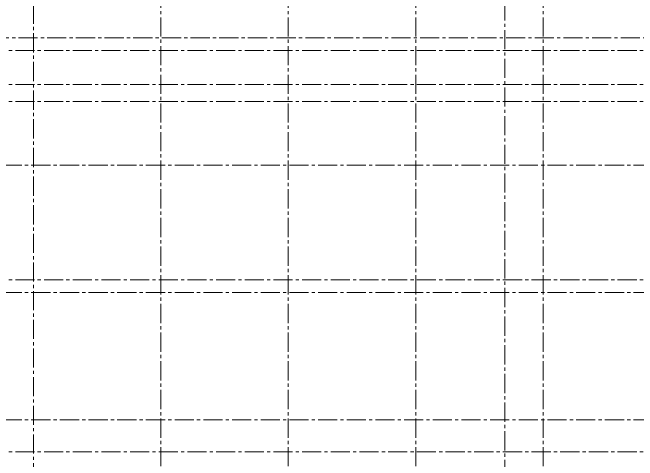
# Model space of a CAD drawing. Header units: millimetres. Extents: x 2611025 to 4139346, y -89870 to 101087.
# Drawn here: x 2656733 to 2686152, y -33650 to -12543 of the extents above; entities that cross this region are included whole.
import ezdxf

# ---------------------------------------------------------------- set-up
doc = ezdxf.new("R2010")
doc.units = ezdxf.units.MM
doc.header["$LTSCALE"] = 1200
doc.linetypes.add('CENTER2', pattern=[1.125, 0.75, -0.125, 0.125, -0.125])
doc.layers.add('CDC.01.AXIS', color=160, linetype='CENTER2')

msp = doc.modelspace()

# ---------------------------------------------------------------- linework, layer by layer
at = {"layer": 'CDC.01.AXIS', "color": 5, "lineweight": 9, "true_color": 0x0100ff}
for p, q in [((2657713.8, -2723.6), (2657713.8, -49086.8)), ((2663713.7, -3323.6), (2663713.7, -48486.8)), ((2669715.6, -3323.6), (2669715.6, -48486.8)), ((2675713.7, -3323.6), (2675715.6, -48486.8)), ((2681715.6, -3323.6), (2681713.7, -48486.8)), ((2679913.7, -3922), (2679913.7, -47888.5)), ((2643517, -13735.5), (2718222.4, -13735.5)), ((2644717, -14336.5), (2717022.4, -14334.6)), ((2644717, -15935.5), (2717022.4, -15935.5)), ((2644717, -16735.5), (2717022.4, -16735.5)), ((2644117, -19733.6), (2717622.4, -19733.6)), ((2644717, -25134.6), (2717022.3, -25134.6)), ((2644117, -25733.6), (2717622.4, -25733.6)), ((2644117, -31735.5), (2717622.4, -31735.5)), ((2644717, -33235.5), (2717022.4, -33235.5))]:
    msp.add_line(p, q, dxfattribs=at)

doc.saveas('drawing.dxf')
